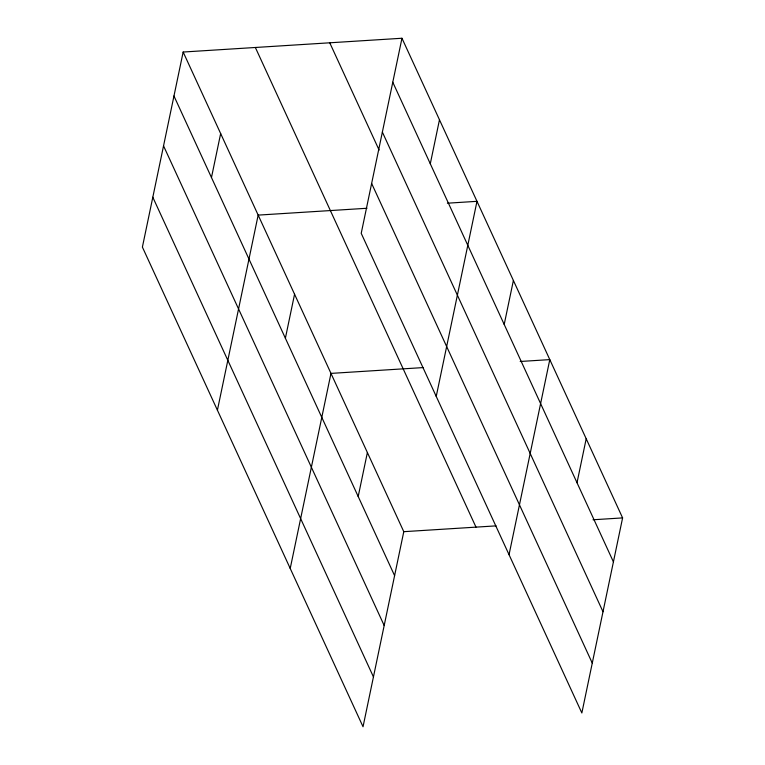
<?xml version="1.0" encoding="UTF-8"?>
<svg xmlns="http://www.w3.org/2000/svg" width="765" height="765" viewBox="0 0 765 765"><rect width="100%" height="100%" fill="white"/><g stroke="black" fill="none" stroke-linecap="round" stroke-linejoin="round"><path stroke-width="1.15" d="M183.151 52.03L142.395 247.095L363.031 726.75L403.786 531.675L183.151 52.03L401.969 38.25L622.605 517.905L581.849 712.97L361.214 233.325L401.969 38.25M211.465 177.547L220.655 133.569M217.413 410.183L258.159 215.108L366.98 208.262M285.383 338.226L294.563 294.248M290.222 568.462L330.977 373.397L423.265 367.582M358.192 496.514L367.382 452.536M430.293 163.767L439.473 119.789M436.232 396.404L476.987 201.329L447.391 203.194M504.202 324.446L513.392 280.478M509.041 554.692L549.796 359.617L520.2 361.482M577.011 482.734L586.2 438.756M403.786 531.675L496.074 525.871M593.009 519.77L622.605 517.905M392.78 82.228L613.415 561.873M382.366 132.087L603.002 611.742M329.753 42.792L379.115 150.083M371.637 183.457L592.273 663.112M255.357 47.478L475.993 527.133M173.961 95.998L394.597 575.653M163.538 145.866L384.183 625.512M152.809 197.236L373.444 676.891"/></g></svg>
